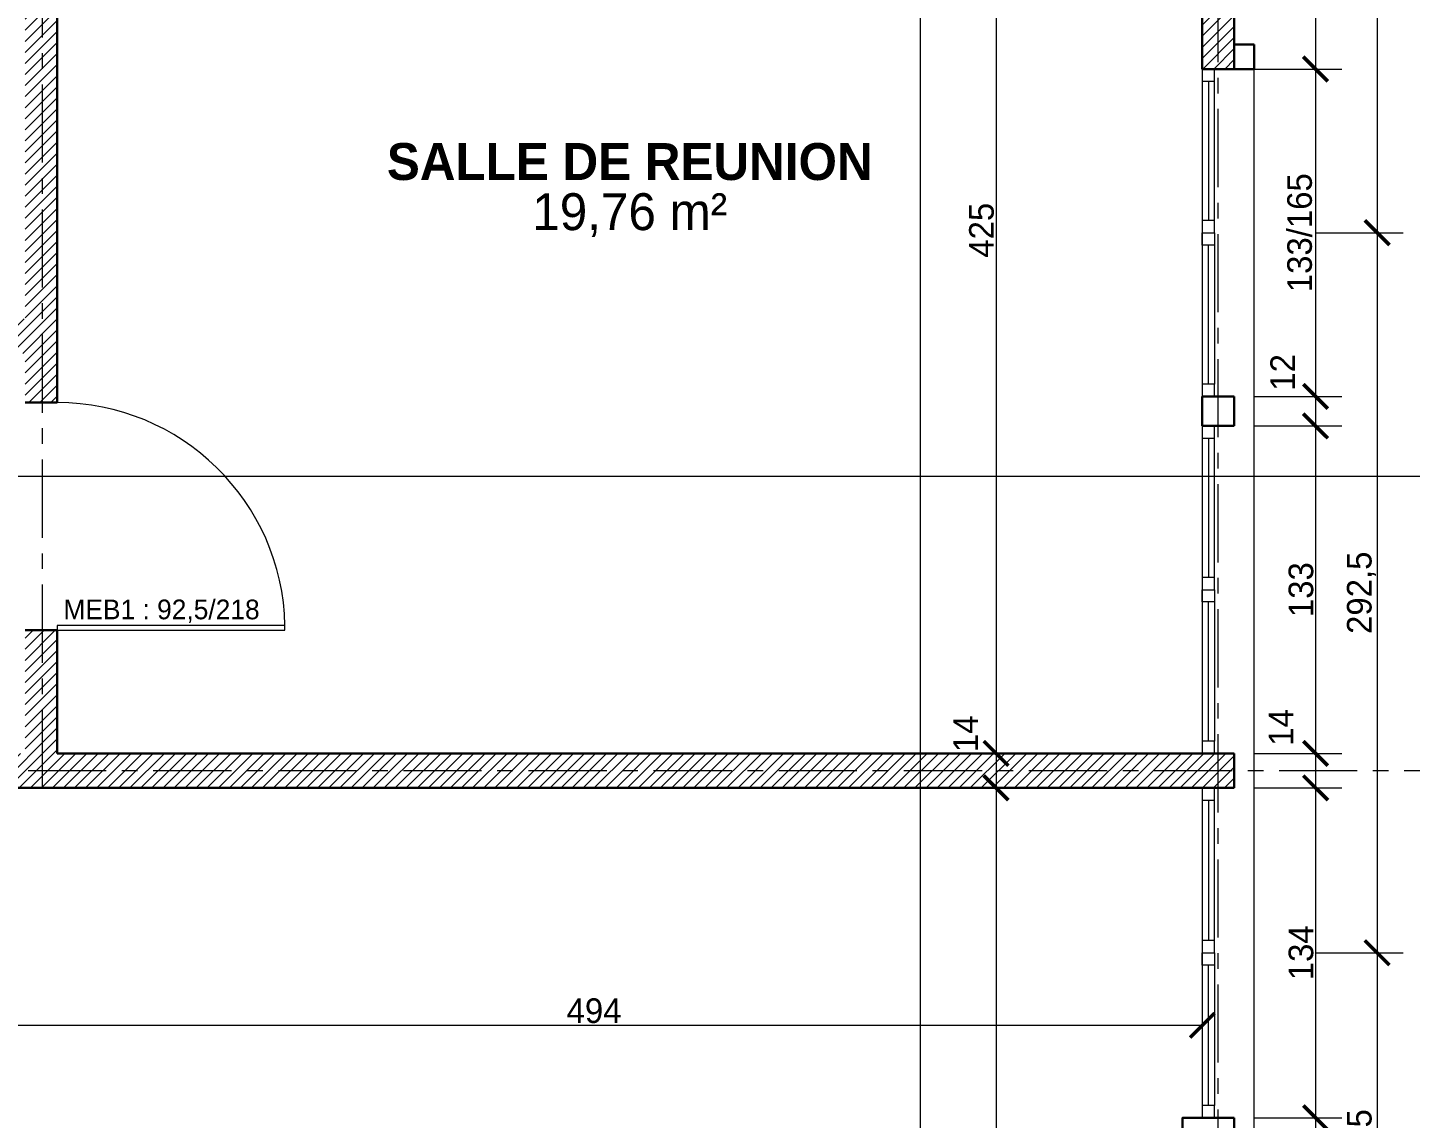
# Model space of a CAD drawing. Header units: centimetres. Extents: x -15293 to 11572, y -4790 to 2619.
# Drawn here: x 631 to 1193, y 497 to 940 of the extents above; entities that cross this region are included whole.
import ezdxf

# ---------------------------------------------------------------- set-up
doc = ezdxf.new("R2010")
doc.units = ezdxf.units.CM
doc.linetypes.add('Axe', pattern=[1093.611073, 529.166651, -211.666656, 141.111112, -211.666656])
doc.linetypes.add('CENTER', pattern=[50.8, 31.75, -6.35, 6.35, -6.35])
doc.layers.get('0').update_dxf_attribs({"lineweight": 0})
for name, color, linetype in [('Fenêtre', 132, 'Continuous'), ('Ligne de Coupe', 4, 'Continuous'), ('TSJ_COTATION', 144, 'Continuous'), ('TSJ_TEXTE', 6, 'Continuous')]:
    doc.layers.add(name, color=color, linetype=linetype)
for name, color, linetype, lineweight in [('Mur', 7, 'Continuous', 30), ('Partie coupée', 7, 'Continuous', 30), ('Poteaux', 7, 'Continuous', 30), ('TSJ_MENUISERIE', 150, 'Continuous', 15), ('TSJ_MUR', 1, 'Continuous', 30), ('TSJ_VUE', 5, 'Continuous', 13)]:
    doc.layers.add(name, color=color, linetype=linetype, lineweight=lineweight)
for name, color, linetype, lineweight, true_color in [('TSJ_AXE', 7, 'CENTER', 0, 0xb80000), ('TSJ_DEPOSE', 7, 'Continuous', 30, 0xff8a8a), ('TSJ_HACHURE', 7, 'Axe', 0, 0x969696)]:
    doc.layers.add(name, color=color, linetype=linetype, lineweight=lineweight, true_color=true_color)
doc.styles.get("Standard").update_dxf_attribs({"font": 'GOTHIC.TTF'})
doc.dimstyles.new('ISO-25', dxfattribs={"dimtxt": 10, "dimasz": 10, "dimexe": 10.625, "dimexo": 5, "dimtad": 1, "dimtxsty": 'Standard', "dimblk": 'ARCHTICK', "dimcen": 8, "dimadec": 0, "dimazin": 0, "dimtfac": 1, "dimtmove": 0, "dimatfit": 3, "dimldrblk": 'ARCHTICK', "dimfxl": 25, "dimfxlon": 1, "dimlwd": 9, "dimlwe": 9, "dimarcsym": 0})

# ---------------------------------------------------------------- blocks, each defined once
blk = doc.blocks.new('_ArchTick')
at = {"color": 0, "linetype": 'ByBlock', "const_width": 0.15}
blk.add_lwpolyline([(-0.5, -0.5), (0.5, 0.5)], dxfattribs=at)
blk = doc.blocks.new('*D15')
at = {"layer": 'Defpoints', "color": 0, "transparency": 16777216}
for p in [(1002.39, 1069.99), (1011.2, 644.99), (1024.65, 644.99)]:
    blk.add_point(p, dxfattribs=at)
at = {"layer": 'TSJ_COTATION', "color": 0, "lineweight": 9, "transparency": 16777216}
for p, q in [((1007.39, 1069.99), (1035.28, 1069.99)), ((1024.65, 1069.99), (1024.65, 644.99)), ((1016.2, 644.99), (1035.28, 644.99))]:
    blk.add_line(p, q, dxfattribs=at)
at = {"layer": 'TSJ_COTATION', "color": 0, "lineweight": 9, "transparency": 16777216, "xscale": 10, "yscale": 10, "zscale": 10}
for p, rotation in [((1024.65, 1069.99), 90), ((1024.65, 644.99), 270)]:
    blk.add_blockref('_ArchTick', p, dxfattribs=dict(at, rotation=rotation))
at = {"layer": 'TSJ_COTATION', "color": 0, "transparency": 16777216, "insert": (1018.77, 857.49), "char_height": 10, "attachment_point": 5, "rotation": 90}
blk.add_mtext('425', dxfattribs=at)
blk = doc.blocks.new('*D16')
at = {"layer": 'Defpoints', "color": 0, "transparency": 16777216}
for p in [(967.34, 644.99), (1012.03, 630.99), (1024.65, 630.99)]:
    blk.add_point(p, dxfattribs=at)
at = {"layer": 'TSJ_COTATION', "color": 0, "lineweight": 9, "transparency": 16777216}
for p, q in [((999.65, 644.99), (1035.28, 644.99)), ((1024.65, 644.99), (1024.65, 630.99)), ((1017.03, 630.99), (1035.28, 630.99))]:
    blk.add_line(p, q, dxfattribs=at)
at = {"layer": 'TSJ_COTATION', "color": 0, "lineweight": 9, "transparency": 16777216, "xscale": 10, "yscale": 10, "zscale": 10}
for p, rotation in [((1024.65, 644.99), 90), ((1024.65, 630.99), 270)]:
    blk.add_blockref('_ArchTick', p, dxfattribs=dict(at, rotation=rotation))
at = {"layer": 'TSJ_COTATION', "color": 0, "transparency": 16777216, "insert": (1012.28, 652.94), "char_height": 10, "attachment_point": 5, "rotation": 90}
blk.add_mtext('14', dxfattribs=at)
blk = doc.blocks.new('*D17')
at = {"layer": 'Defpoints', "color": 0, "transparency": 16777216}
for p in [(1012.03, 630.99), (1009.2, 191.99), (1024.65, 191.99)]:
    blk.add_point(p, dxfattribs=at)
at = {"layer": 'TSJ_COTATION', "color": 0, "lineweight": 9, "transparency": 16777216}
for p, q in [((1017.03, 630.99), (1035.28, 630.99)), ((1024.65, 630.99), (1024.65, 191.99)), ((1014.2, 191.99), (1035.28, 191.99))]:
    blk.add_line(p, q, dxfattribs=at)
at = {"layer": 'TSJ_COTATION', "color": 0, "lineweight": 9, "transparency": 16777216, "xscale": 10, "yscale": 10, "zscale": 10}
for p, rotation in [((1024.65, 630.99), 90), ((1024.65, 191.99), 270)]:
    blk.add_blockref('_ArchTick', p, dxfattribs=dict(at, rotation=rotation))
at = {"layer": 'TSJ_COTATION', "color": 0, "transparency": 16777216, "insert": (1018.77, 411.49), "char_height": 10, "attachment_point": 5, "rotation": 90}
blk.add_mtext('439', dxfattribs=at)
blk = doc.blocks.new('*D18')
at = {"layer": 'Defpoints', "color": 0, "transparency": 16777216}
for p in [(614.39, 545), (1108.39, 546.08), (1108.39, 534.53)]:
    blk.add_point(p, dxfattribs=at)
at = {"layer": 'TSJ_COTATION', "color": 0, "lineweight": 9, "transparency": 16777216}
for p, q in [((614.39, 540), (614.39, 523.91)), ((1108.39, 541.08), (1108.39, 523.91)), ((614.39, 534.53), (1108.39, 534.53))]:
    blk.add_line(p, q, dxfattribs=at)
at = {"layer": 'TSJ_COTATION', "color": 0, "lineweight": 9, "transparency": 16777216, "xscale": 10, "yscale": 10, "zscale": 10, "rotation": 180}
blk.add_blockref('_ArchTick', (614.39, 534.53), dxfattribs=at)
at = {"layer": 'TSJ_COTATION', "color": 0, "lineweight": 9, "transparency": 16777216, "xscale": 10, "yscale": 10, "zscale": 10}
blk.add_blockref('_ArchTick', (1108.39, 534.53), dxfattribs=at)
at = {"layer": 'TSJ_COTATION', "color": 0, "transparency": 16777216, "insert": (861.39, 540.41), "char_height": 10, "attachment_point": 5}
blk.add_mtext('494', dxfattribs=at)
blk = doc.blocks.new('*D19')
at = {"layer": 'Defpoints', "color": 0, "transparency": 16777216}
for p in [(1121.39, 1094.99), (1121.39, 922.99), (1154.39, 922.99)]:
    blk.add_point(p, dxfattribs=at)
at = {"layer": 'TSJ_COTATION', "color": 0, "lineweight": 9, "transparency": 16777216}
for p, q in [((1129.39, 1094.99), (1165.02, 1094.99)), ((1154.39, 1094.99), (1154.39, 922.99)), ((1129.39, 922.99), (1165.02, 922.99))]:
    blk.add_line(p, q, dxfattribs=at)
at = {"layer": 'TSJ_COTATION', "color": 0, "lineweight": 9, "transparency": 16777216, "xscale": 10, "yscale": 10, "zscale": 10}
for p, rotation in [((1154.39, 1094.99), 90), ((1154.39, 922.99), 270)]:
    blk.add_blockref('_ArchTick', p, dxfattribs=dict(at, rotation=rotation))
at = {"layer": 'TSJ_COTATION', "color": 0, "transparency": 16777216, "insert": (1148.51, 1008.99), "char_height": 10, "attachment_point": 5, "rotation": 90}
blk.add_mtext('172', dxfattribs=at)
blk = doc.blocks.new('*D20')
at = {"layer": 'Defpoints', "color": 0, "transparency": 16777216}
for p in [(1121.39, 922.99), (1121.39, 789.99), (1154.39, 789.99)]:
    blk.add_point(p, dxfattribs=at)
at = {"layer": 'TSJ_COTATION', "color": 0, "lineweight": 9, "transparency": 16777216}
for p, q in [((1129.39, 922.99), (1165.02, 922.99)), ((1154.39, 922.99), (1154.39, 789.99)), ((1129.39, 789.99), (1165.02, 789.99))]:
    blk.add_line(p, q, dxfattribs=at)
at = {"layer": 'TSJ_COTATION', "color": 0, "lineweight": 9, "transparency": 16777216, "xscale": 10, "yscale": 10, "zscale": 10}
for p, rotation in [((1154.39, 922.99), 90), ((1154.39, 789.99), 270)]:
    blk.add_blockref('_ArchTick', p, dxfattribs=dict(at, rotation=rotation))
at = {"layer": 'TSJ_COTATION', "color": 0, "transparency": 16777216, "insert": (1147.96, 856.49), "char_height": 10, "attachment_point": 5, "rotation": 90}
blk.add_mtext('133/165', dxfattribs=at)
blk = doc.blocks.new('*D21')
at = {"layer": 'Defpoints', "color": 0, "transparency": 16777216}
for p in [(1121.39, 789.99), (1121.39, 777.99), (1154.39, 777.99)]:
    blk.add_point(p, dxfattribs=at)
at = {"layer": 'TSJ_COTATION', "color": 0, "lineweight": 9, "transparency": 16777216}
for p, q in [((1129.39, 789.99), (1165.02, 789.99)), ((1154.39, 789.99), (1154.39, 777.99)), ((1129.39, 777.99), (1165.02, 777.99))]:
    blk.add_line(p, q, dxfattribs=at)
at = {"layer": 'TSJ_COTATION', "color": 0, "lineweight": 9, "transparency": 16777216, "xscale": 10, "yscale": 10, "zscale": 10}
for p, rotation in [((1154.39, 789.99), 90), ((1154.39, 777.99), 270)]:
    blk.add_blockref('_ArchTick', p, dxfattribs=dict(at, rotation=rotation))
at = {"layer": 'TSJ_COTATION', "color": 0, "transparency": 16777216, "insert": (1141.03, 799.76), "char_height": 10, "attachment_point": 5, "rotation": 90}
blk.add_mtext('12', dxfattribs=at)
blk = doc.blocks.new('*D22')
at = {"layer": 'Defpoints', "color": 0, "transparency": 16777216}
for p in [(1121.39, 777.99), (1121.39, 644.99), (1154.39, 644.99)]:
    blk.add_point(p, dxfattribs=at)
at = {"layer": 'TSJ_COTATION', "color": 0, "lineweight": 9, "transparency": 16777216}
for p, q in [((1129.39, 777.99), (1165.02, 777.99)), ((1154.39, 777.99), (1154.39, 644.99)), ((1129.39, 644.99), (1165.02, 644.99))]:
    blk.add_line(p, q, dxfattribs=at)
at = {"layer": 'TSJ_COTATION', "color": 0, "lineweight": 9, "transparency": 16777216, "xscale": 10, "yscale": 10, "zscale": 10}
for p, rotation in [((1154.39, 777.99), 90), ((1154.39, 644.99), 270)]:
    blk.add_blockref('_ArchTick', p, dxfattribs=dict(at, rotation=rotation))
at = {"layer": 'TSJ_COTATION', "color": 0, "transparency": 16777216, "insert": (1148.51, 711.49), "char_height": 10, "attachment_point": 5, "rotation": 90}
blk.add_mtext('133', dxfattribs=at)
blk = doc.blocks.new('*D23')
at = {"layer": 'Defpoints', "color": 0, "transparency": 16777216}
for p in [(1121.39, 644.99), (1121.39, 630.99), (1154.39, 630.99)]:
    blk.add_point(p, dxfattribs=at)
at = {"layer": 'TSJ_COTATION', "color": 0, "lineweight": 9, "transparency": 16777216}
for p, q in [((1129.39, 644.99), (1165.02, 644.99)), ((1154.39, 644.99), (1154.39, 630.99)), ((1129.39, 630.99), (1165.02, 630.99))]:
    blk.add_line(p, q, dxfattribs=at)
at = {"layer": 'TSJ_COTATION', "color": 0, "lineweight": 9, "transparency": 16777216, "xscale": 10, "yscale": 10, "zscale": 10}
for p, rotation in [((1154.39, 644.99), 90), ((1154.39, 630.99), 270)]:
    blk.add_blockref('_ArchTick', p, dxfattribs=dict(at, rotation=rotation))
at = {"layer": 'TSJ_COTATION', "color": 0, "transparency": 16777216, "insert": (1140.36, 655.52), "char_height": 10, "attachment_point": 5, "rotation": 90}
blk.add_mtext('14', dxfattribs=at)
blk = doc.blocks.new('*D24')
at = {"layer": 'Defpoints', "color": 0, "transparency": 16777216}
for p in [(1121.39, 630.99), (1121.39, 496.99), (1154.39, 496.99)]:
    blk.add_point(p, dxfattribs=at)
at = {"layer": 'TSJ_COTATION', "color": 0, "lineweight": 9, "transparency": 16777216}
for p, q in [((1129.39, 630.99), (1165.02, 630.99)), ((1154.39, 630.99), (1154.39, 496.99)), ((1129.39, 496.99), (1165.02, 496.99))]:
    blk.add_line(p, q, dxfattribs=at)
at = {"layer": 'TSJ_COTATION', "color": 0, "lineweight": 9, "transparency": 16777216, "xscale": 10, "yscale": 10, "zscale": 10}
for p, rotation in [((1154.39, 630.99), 90), ((1154.39, 496.99), 270)]:
    blk.add_blockref('_ArchTick', p, dxfattribs=dict(at, rotation=rotation))
at = {"layer": 'TSJ_COTATION', "color": 0, "transparency": 16777216, "insert": (1148.51, 563.99), "char_height": 10, "attachment_point": 5, "rotation": 90}
blk.add_mtext('134', dxfattribs=at)
blk = doc.blocks.new('*D25')
at = {"layer": 'Defpoints', "color": 0, "transparency": 16777216}
for p in [(1121.39, 496.99), (1121.39, 469.99), (1154.39, 469.99)]:
    blk.add_point(p, dxfattribs=at)
at = {"layer": 'TSJ_COTATION', "color": 0, "lineweight": 9, "transparency": 16777216}
for p, q in [((1129.39, 496.99), (1165.02, 496.99)), ((1154.39, 496.99), (1154.39, 469.99)), ((1129.39, 469.99), (1165.02, 469.99))]:
    blk.add_line(p, q, dxfattribs=at)
at = {"layer": 'TSJ_COTATION', "color": 0, "lineweight": 9, "transparency": 16777216, "xscale": 10, "yscale": 10, "zscale": 10}
for p, rotation in [((1154.39, 496.99), 90), ((1154.39, 469.99), 270)]:
    blk.add_blockref('_ArchTick', p, dxfattribs=dict(at, rotation=rotation))
at = {"layer": 'TSJ_COTATION', "color": 0, "transparency": 16777216, "insert": (1148.51, 483.49), "char_height": 10, "attachment_point": 5, "rotation": 90}
blk.add_mtext('27', dxfattribs=at)
blk = doc.blocks.new('*D26')
at = {"layer": 'Defpoints', "color": 0, "transparency": 16777216}
for p in [(1137.32, 1082.49), (1137.32, 856.49), (1179.39, 856.49)]:
    blk.add_point(p, dxfattribs=at)
at = {"layer": 'TSJ_COTATION', "color": 0, "lineweight": 9, "transparency": 16777216}
for p, q in [((1154.39, 1082.49), (1190.02, 1082.49)), ((1179.39, 1082.49), (1179.39, 856.49)), ((1154.39, 856.49), (1190.02, 856.49))]:
    blk.add_line(p, q, dxfattribs=at)
at = {"layer": 'TSJ_COTATION', "color": 0, "lineweight": 9, "transparency": 16777216, "xscale": 10, "yscale": 10, "zscale": 10}
for p, rotation in [((1179.39, 1082.49), 90), ((1179.39, 856.49), 270)]:
    blk.add_blockref('_ArchTick', p, dxfattribs=dict(at, rotation=rotation))
at = {"layer": 'TSJ_COTATION', "color": 0, "transparency": 16777216, "insert": (1173.51, 969.49), "char_height": 10, "attachment_point": 5, "rotation": 90}
blk.add_mtext('226', dxfattribs=at)
blk = doc.blocks.new('*D27')
at = {"layer": 'Defpoints', "color": 0, "transparency": 16777216}
for p in [(1113.39, 856.49), (1137.32, 563.99), (1179.39, 563.99)]:
    blk.add_point(p, dxfattribs=at)
at = {"layer": 'TSJ_COTATION', "color": 0, "lineweight": 9, "transparency": 16777216}
for p, q in [((1154.39, 856.49), (1190.02, 856.49)), ((1179.39, 856.49), (1179.39, 563.99)), ((1154.39, 563.99), (1190.02, 563.99))]:
    blk.add_line(p, q, dxfattribs=at)
at = {"layer": 'TSJ_COTATION', "color": 0, "lineweight": 9, "transparency": 16777216, "xscale": 10, "yscale": 10, "zscale": 10}
for p, rotation in [((1179.39, 856.49), 90), ((1179.39, 563.99), 270)]:
    blk.add_blockref('_ArchTick', p, dxfattribs=dict(at, rotation=rotation))
at = {"layer": 'TSJ_COTATION', "color": 0, "transparency": 16777216, "insert": (1173.06, 710.24), "char_height": 10, "attachment_point": 5, "rotation": 90}
blk.add_mtext('292,5', dxfattribs=at)
blk = doc.blocks.new('*D28')
at = {"layer": 'Defpoints', "color": 0, "transparency": 16777216}
for p in [(1113.39, 563.99), (1113.39, 403.49), (1179.39, 403.49)]:
    blk.add_point(p, dxfattribs=at)
at = {"layer": 'TSJ_COTATION', "color": 0, "lineweight": 9, "transparency": 16777216}
for p, q in [((1154.39, 563.99), (1190.02, 563.99)), ((1179.39, 563.99), (1179.39, 403.49)), ((1154.39, 403.49), (1190.02, 403.49))]:
    blk.add_line(p, q, dxfattribs=at)
at = {"layer": 'TSJ_COTATION', "color": 0, "lineweight": 9, "transparency": 16777216, "xscale": 10, "yscale": 10, "zscale": 10}
for p, rotation in [((1179.39, 563.99), 90), ((1179.39, 403.49), 270)]:
    blk.add_blockref('_ArchTick', p, dxfattribs=dict(at, rotation=rotation))
at = {"layer": 'TSJ_COTATION', "color": 0, "transparency": 16777216, "insert": (1173.06, 483.74), "char_height": 10, "attachment_point": 5, "rotation": 90}
blk.add_mtext('160,5', dxfattribs=at)

msp = doc.modelspace()

# ---------------------------------------------------------------- hatches: boundary and pattern name
at = {"layer": 'TSJ_HACHURE', "lineweight": 0, "true_color": 0xc7c8ca}
h = msp.add_hatch(dxfattribs=at)
h.set_pattern_fill('ANSI31', color=9)
h.set_pattern_definition([(45, (396.635, 0), (-2.245064, 2.245064), [])])
h.paths.add_polyline_path([(630.39, 1069.989), (630.39, 821.489), (591.39, 821.489), (591.39, 817.921), (577.249, 816.421), (605.532, 814.421), (591.39, 812.921), (591.39, 807.489), (630.39, 807.489), (630.39, 787.489), (643.39, 787.489), (643.39, 1069.989), (671.39, 1069.989), (671.39, 1094.989), (591.39, 1094.989), (591.39, 1085.17), (577.249, 1083.67), (605.532, 1081.67), (591.39, 1080.17), (591.39, 1069.989)])
h.paths.add_polyline_path([(1121.39, 1094.989), (1100.39, 1094.989), (1100.39, 1069.989), (1108.39, 1069.989), (1108.39, 922.989), (1121.39, 922.989)])
h.paths.add_polyline_path([(1121.39, 630.989), (1121.39, 644.989), (643.39, 644.989), (643.39, 694.989), (630.39, 694.989), (630.39, 644.989), (600.39, 644.989), (600.39, 496.489), (614.39, 496.489), (614.39, 630.989)])
h.paths.add_polyline_path([(614.39, 469.989), (600.39, 469.989), (600.39, 382.989), (614.39, 382.989)])
h.paths.add_polyline_path([(614.39, 289.989), (600.39, 289.989), (600.39, 191.989), (591.39, 191.989), (591.39, 188.421), (582.39, 187.466), (582.39, 186.557), (605.532, 184.921), (591.39, 183.421), (591.39, 177.989), (643.39, 177.989), (643.39, -7.011), (657.39, -7.011), (657.39, 177.989), (1121.39, 177.989), (1121.39, 191.989), (614.39, 191.989)])
h.paths.add_polyline_path([(1121.39, 43.989), (1108.39, 43.989), (1108.39, -105.011), (657.39, -105.011), (657.39, -90.011), (643.39, -90.011), (643.39, -105.011), (591.39, -105.011), (591.39, -108.579), (582.39, -109.534), (582.39, -110.443), (605.532, -112.079), (591.39, -113.579), (591.39, -119.011), (1108.39, -119.011), (1108.39, -199.011), (1121.39, -199.011)])
h.paths.add_polyline_path([(1121.39, -307.011), (1108.39, -307.011), (1108.39, -387.011), (591.39, -387.011), (591.39, -390.579), (577.249, -392.079), (605.532, -394.079), (591.39, -395.579), (591.39, -401.011), (1108.39, -401.011), (1108.39, -421.011), (1112.39, -421.011), (1113.89, -435.153), (1115.89, -406.869), (1117.39, -421.011), (1121.39, -421.011)])

# ---------------------------------------------------------------- linework, layer by layer
at = {"layer": 'Fenêtre'}
msp.add_line((1108.39, 789.989), (1108.39, 789.989), dxfattribs=at)
at = {"layer": 'Fenêtre', "lineweight": 9}
for p, q in [((1108.39, 630.989), (1108.39, 496.989)), ((1113.39, 568.989), (1113.39, 625.989)), ((1113.39, 558.989), (1113.39, 501.989))]:
    msp.add_line(p, q, dxfattribs=at)
at = {"layer": 'Fenêtre', "lineweight": 20}
for p, q in [((1110.89, 625.989), (1110.89, 568.989)), ((1110.89, 501.989), (1110.89, 558.989))]:
    msp.add_line(p, q, dxfattribs=at)
for points in [[(1113.39, 644.989), (1113.39, 649.989), (1108.39, 649.989), (1108.39, 644.989)], [(1108.39, 630.989), (1108.39, 625.989), (1113.39, 625.989), (1113.39, 630.989)], [(1113.39, 496.989), (1113.39, 501.989), (1108.39, 501.989), (1108.39, 496.989)]]:
    msp.add_lwpolyline(points, dxfattribs=at)
for points in [[(1108.39, 563.989), (1113.39, 563.989), (1113.39, 568.989), (1108.39, 568.989)], [(1108.39, 563.989), (1113.39, 563.989), (1113.39, 558.989), (1108.39, 558.989)]]:
    msp.add_lwpolyline(points, close=True, dxfattribs=at)
at = {"layer": 'Ligne de Coupe', "lineweight": 0}
for p, q in [((994.014, -466.914), (994.014, 1042.86)), ((1223.39, 757.489), (500.39, 757.489))]:
    msp.add_line(p, q, dxfattribs=at)
at = {"layer": 'Mur'}
msp.add_line((1121.39, 644.989), (1121.39, 644.989), dxfattribs=at)
at = {"layer": 'Partie coupée'}
for p, q in [((1129.39, 932.989), (1121.39, 932.989)), ((1129.39, 922.989), (1129.39, 932.989)), ((1129.39, 922.989), (1121.39, 922.989))]:
    msp.add_line(p, q, dxfattribs=at)
at = {"layer": 'Poteaux'}
for p, q in [((1108.39, 789.989), (1121.39, 789.989)), ((1108.39, 777.989), (1121.39, 777.989))]:
    msp.add_line(p, q, dxfattribs=at)
for points in [[(1108.39, 777.989), (1108.39, 789.989)], [(1121.39, 777.989), (1121.39, 789.989)]]:
    msp.add_lwpolyline(points, dxfattribs=at)
msp.add_lwpolyline([(1121.39, 496.989), (1100.39, 496.989), (1100.39, 469.989), (1121.39, 469.989)], close=True, dxfattribs=at)
at = {"layer": 'TSJ_AXE'}
for p, q in [((1114.89, -649.005), (1114.89, 1381.049)), ((637.39, 630.989), (637.39, 1311.884)), ((428.39, 637.989), (1407.906, 637.989))]:
    msp.add_line(p, q, dxfattribs=at)
at = {"layer": 'TSJ_DEPOSE'}
for p, q in [((643.39, 644.989), (1121.39, 644.989)), ((1121.39, 630.989), (1121.39, 644.989)), ((643.39, 630.989), (1121.39, 630.989))]:
    msp.add_line(p, q, dxfattribs=at)
at = {"layer": 'TSJ_MENUISERIE', "lineweight": 20}
for p, q in [((1108.39, 922.989), (1108.39, 789.989)), ((1110.89, 917.989), (1110.89, 861.489)), ((1113.39, 861.489), (1113.39, 917.989)), ((1110.89, 794.989), (1110.89, 851.489)), ((1113.39, 851.489), (1113.39, 794.989)), ((1108.39, 777.989), (1108.39, 644.989)), ((1110.89, 772.989), (1110.89, 716.489)), ((1113.39, 716.489), (1113.39, 772.989)), ((1110.89, 649.989), (1110.89, 706.489)), ((1113.39, 706.489), (1113.39, 649.989)), ((735.89, 696.989), (643.39, 696.989)), ((643.39, 696.989), (643.39, 694.989)), ((735.89, 694.989), (735.89, 696.989)), ((643.39, 694.989), (735.89, 694.989))]:
    msp.add_line(p, q, dxfattribs=at)
at = {"layer": 'TSJ_MENUISERIE'}
msp.add_line((735.89, 694.989), (735.89, 695.009), dxfattribs=at)
at = {"layer": 'TSJ_MENUISERIE', "lineweight": 20}
for points in [[(1108.39, 922.989), (1108.39, 917.989), (1113.39, 917.989), (1113.39, 922.989)], [(1113.39, 789.989), (1113.39, 794.989), (1108.39, 794.989), (1108.39, 789.989)], [(1108.39, 777.989), (1108.39, 772.989), (1113.39, 772.989), (1113.39, 777.989)]]:
    msp.add_lwpolyline(points, dxfattribs=at)
for points in [[(1108.39, 856.489), (1113.39, 856.489), (1113.39, 861.489), (1108.39, 861.489)], [(1108.39, 856.489), (1113.39, 856.489), (1113.39, 851.489), (1108.39, 851.489)], [(1108.39, 711.489), (1113.39, 711.489), (1113.39, 716.489), (1108.39, 716.489)], [(1108.39, 711.489), (1113.39, 711.489), (1113.39, 706.489), (1108.39, 706.489)]]:
    msp.add_lwpolyline(points, close=True, dxfattribs=at)
at = {"layer": 'TSJ_MENUISERIE', "lineweight": 5}
msp.add_arc((643.375, 694.951), 92.538, 1.26215, 89.99017, dxfattribs=at)
at = {"layer": 'TSJ_MUR'}
for p, q in [((1108.39, 922.989), (1121.39, 922.989)), ((643.39, 787.489), (630.39, 787.489)), ((643.39, 694.989), (630.39, 694.989)), ((643.39, 694.989), (643.39, 644.989)), ((614.39, 630.989), (643.39, 630.989))]:
    msp.add_line(p, q, dxfattribs=at)
for points in [[(1121.39, 922.989), (1121.39, 1094.989), (1100.39, 1094.989)], [(671.39, 1069.989), (643.39, 1069.989), (643.39, 787.489)], [(1108.39, 922.989), (1108.39, 1069.989), (1100.39, 1069.989)]]:
    msp.add_lwpolyline(points, dxfattribs=at)
at = {"layer": 'TSJ_VUE', "lineweight": 9}
msp.add_line((1129.39, 43.989), (1129.39, 922.989), dxfattribs=at)

# ---------------------------------------------------------------- texts
at = {"layer": 'TSJ_TEXTE'}
for s, width, heights, insert, char_height, attachment_point in [('{\\fCentury Gothic|b1|i0|c0|p34;SALLE DE REUNION}', 210.39385, [2.167], (875.89, 885.296), 15, 5), ('19,76 m²', 210.39385, [2.167], (875.89, 863.644), 15, 5), ('MEB1 : 92,5/218 ', 106.9004, [0], (645.91, 707.465), 8, 1)]:
    msp.add_mtext_dynamic_manual_height_columns(s, width=width, gutter_width=12.5, heights=heights, dxfattribs=dict(at, insert=insert, char_height=char_height, attachment_point=attachment_point))

# ---------------------------------------------------------------- dimensions: what is measured, and where the dimension line sits
at = {"layer": 'TSJ_COTATION'}
for base, p1, p2, picture, middle in [((1154.39, 922.989), (1121.39, 1094.989), (1121.39, 922.989), '*D19', (1148.514, 1008.989)), ((1024.65, 644.989), (1002.39, 1069.989), (1011.196, 644.989), '*D15', (1018.774, 857.489))]:
    dim = msp.add_linear_dim(base=base, p1=p1, p2=p2, angle=90, dimstyle='ISO-25', dxfattribs=at)
    dim.commit()
    dim.dimension.update_dxf_attribs({"geometry": picture, "text_midpoint": middle})
dim = msp.add_aligned_dim(p1=(1137.323, 1082.489), p2=(1137.323, 856.489), distance=42.068, dimstyle='ISO-25', dxfattribs=at)
dim.commit()
dim.dimension.update_dxf_attribs({"geometry": '*D26', "text_midpoint": (1173.514, 969.489)})
dim = msp.add_linear_dim(base=(1154.39, 789.989), p1=(1121.39, 922.989), p2=(1121.39, 789.989), angle=90, text='<>/165', dimstyle='ISO-25', override={"dimtmove": 1}, dxfattribs=at)
dim.commit()
dim.dimension.update_dxf_attribs({"geometry": '*D20', "text_midpoint": (1147.96, 856.489)})
for base, p1, p2, picture, middle in [((1179.39, 563.989), (1113.39, 856.489), (1137.323, 563.989), '*D27', (1173.055, 710.239)), ((1154.39, 644.989), (1121.39, 777.989), (1121.39, 644.989), '*D22', (1148.514, 711.489)), ((1024.65, 191.989), (1012.032, 630.989), (1009.197, 191.989), '*D17', (1018.774, 411.489)), ((1154.39, 496.989), (1121.39, 630.989), (1121.39, 496.989), '*D24', (1148.514, 563.989)), ((1179.39, 403.489), (1113.39, 563.989), (1113.39, 403.489), '*D28', (1173.055, 483.739)), ((1154.39, 469.989), (1121.39, 496.989), (1121.39, 469.989), '*D25', (1148.514, 483.489))]:
    dim = msp.add_linear_dim(base=base, p1=p1, p2=p2, angle=90, dimstyle='ISO-25', override={"dimtmove": 1}, dxfattribs=at)
    dim.commit()
    dim.dimension.update_dxf_attribs({"geometry": picture, "text_midpoint": middle})
for base, p1, p2, picture, middle in [((1154.39, 777.989), (1121.39, 789.989), (1121.39, 777.989), '*D21', (1146.784, 799.756)), ((1154.39, 630.989), (1121.39, 644.989), (1121.39, 630.989), '*D23', (1146.11, 655.518)), ((1024.65, 630.989), (967.339, 644.989), (1012.032, 630.989), '*D16', (1018.029, 652.941))]:
    dim = msp.add_linear_dim(base=base, p1=p1, p2=p2, angle=90, dimstyle='ISO-25', override={"dimtmove": 1}, dxfattribs=at)
    dim.commit()
    dim.dimension.update_dxf_attribs({"geometry": picture, "text_midpoint": middle, "dimtype": 160})
dim = msp.add_linear_dim(base=(1108.39, 534.532), p1=(614.39, 544.998), p2=(1108.39, 546.076), dimstyle='ISO-25', dxfattribs=at)
dim.commit()
dim.dimension.update_dxf_attribs({"geometry": '*D18', "text_midpoint": (861.39, 540.409)})

doc.saveas('drawing.dxf')
